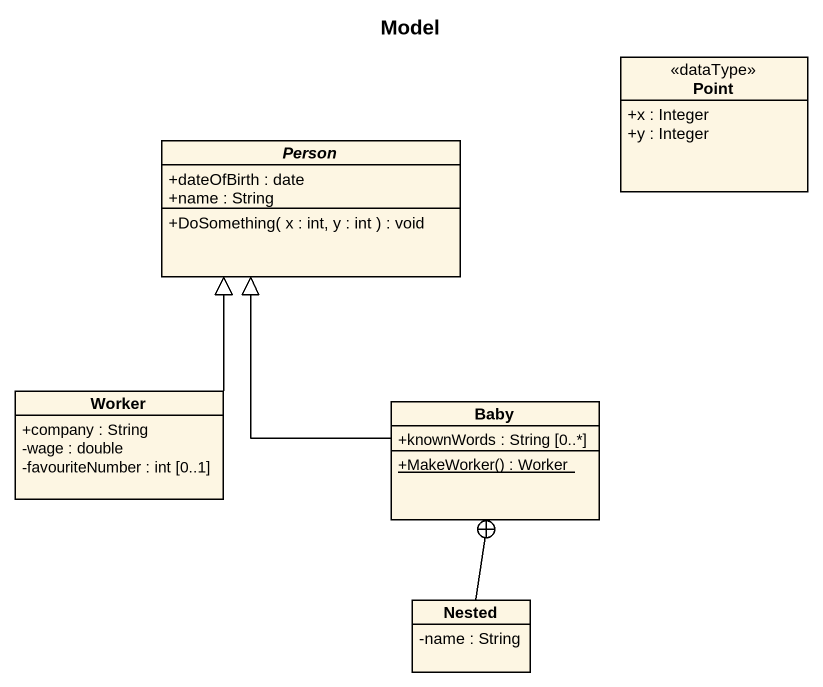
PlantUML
@startuml
title Model
hide circle
hide empty members
skinparam classAttributeIconSize 0
class Point <<dataType>> {
  +x : Integer
  +y : Integer
}
abstract class "Person" as Person_ {
  +dateOfBirth : date
  +name : String
  +DoSomething( x : int, y : int ) : void
}
class Worker {
  +company : String
  -wage : double
  -favouriteNumber : int [0..1]
}
class Baby {
  +knownWords : String [0..*]
  {static} +MakeWorker() : Worker
}
class Nested {
  -name : String
}
Worker -up-|> Person_
Baby -up-|> Person_
Nested -up-+ Baby
@enduml
